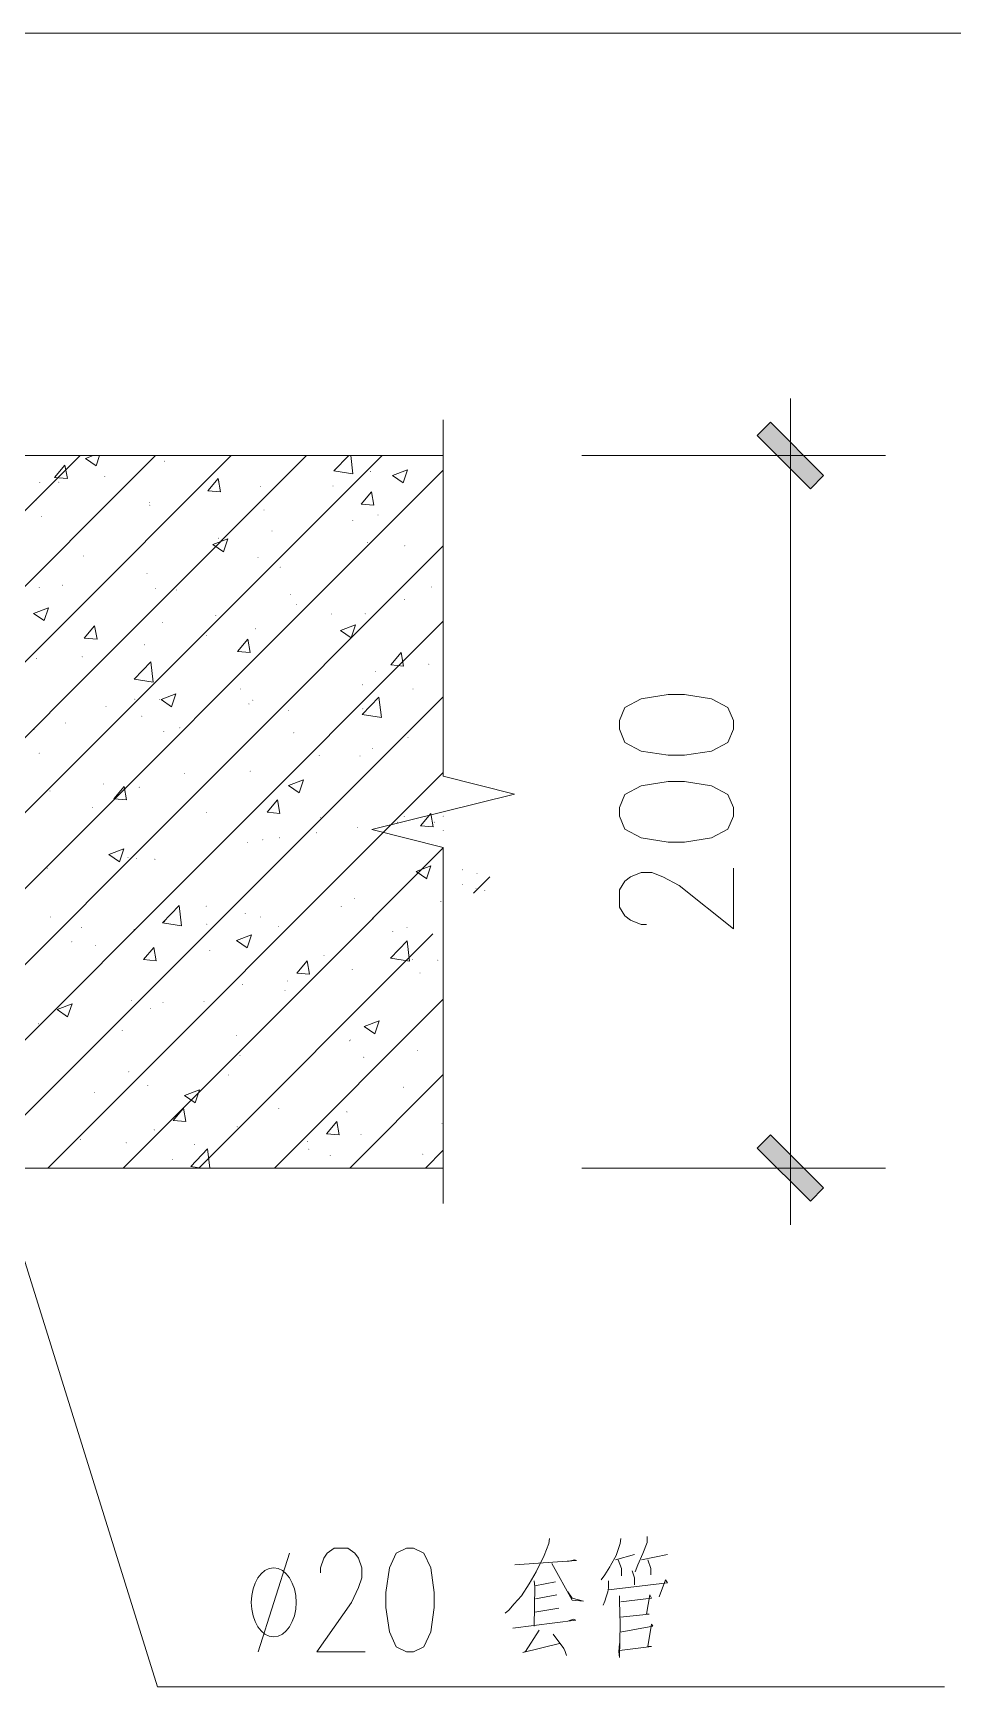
# Model space of a CAD drawing. Header units: millimetres. Extents: x -30643 to 86172, y -19411 to 63186.
# Drawn here: x 47259 to 52063, y -5324 to 3237 of the extents above; entities that cross this region are included whole.
import ezdxf

# ---------------------------------------------------------------- set-up
doc = ezdxf.new("R2010")
doc.units = ezdxf.units.MM

msp = doc.modelspace()

# ---------------------------------------------------------------- hatches: boundary and pattern name
h = msp.add_hatch(color=0)
h.dxf.hatch_style = 2
h.paths.add_polyline_path([(51352.2, 946.8), (51283.3, 877.1), (51007.4, 1152.9), (51077.1, 1221.9)])
h = msp.add_hatch(color=0)
h.dxf.hatch_style = 2
h.paths.add_polyline_path([(47460.9, 1046.9), (47458.3, 1049.5), (47460.9, 1052.1), (47463.5, 1049.5)])
h = msp.add_hatch(color=0)
h.dxf.hatch_style = 2
h.paths.add_polyline_path([(47460.9, 1046.9), (47458.3, 1049.5), (47460.9, 1052.1), (47463.5, 1049.5)])
h = msp.add_hatch(color=0)
h.dxf.hatch_style = 2
h.paths.add_polyline_path([(47460.9, 1046.9), (47458.3, 1049.5), (47460.9, 1052.1), (47463.5, 1049.5)])
h = msp.add_hatch(color=0)
h.dxf.hatch_style = 2
h.paths.add_polyline_path([(47713.5, 1046.9), (47710.9, 1049.5), (47713.5, 1052.1), (47716.1, 1049.5)])
h = msp.add_hatch(color=0)
h.dxf.hatch_style = 2
h.paths.add_polyline_path([(47713.5, 1046.9), (47710.9, 1049.5), (47713.5, 1052.1), (47716.1, 1049.5)])
h = msp.add_hatch(color=0)
h.dxf.hatch_style = 2
h.paths.add_polyline_path([(47907.7, 1046.9), (47905.1, 1049.5), (47907.7, 1052.1), (47910.3, 1049.5)])
h = msp.add_hatch(color=0)
h.dxf.hatch_style = 2
h.paths.add_polyline_path([(47907.7, 1046.9), (47905.1, 1049.5), (47907.7, 1052.1), (47910.3, 1049.5)])
h = msp.add_hatch(color=0)
h.dxf.hatch_style = 2
h.paths.add_polyline_path([(48012.6, 1046.9), (48009.9, 1049.5), (48012.6, 1052.1), (48015.2, 1049.5)])
h = msp.add_hatch(color=0)
h.dxf.hatch_style = 2
h.paths.add_polyline_path([(48012.6, 1046.9), (48009.9, 1049.5), (48012.6, 1052.1), (48015.2, 1049.5)])
h = msp.add_hatch(color=0)
h.dxf.hatch_style = 2
h.paths.add_polyline_path([(48012.6, 1046.9), (48009.9, 1049.5), (48012.6, 1052.1), (48015.2, 1049.5)])
h = msp.add_hatch(color=0)
h.dxf.hatch_style = 2
h.paths.add_polyline_path([(48180, 1046.9), (48177.4, 1049.5), (48180, 1052.1), (48182.6, 1049.5)])
h = msp.add_hatch(color=0)
h.dxf.hatch_style = 2
h.paths.add_polyline_path([(48442.5, 1046.9), (48439.9, 1049.5), (48442.5, 1052.1), (48445.1, 1049.5)])
h = msp.add_hatch(color=0)
h.dxf.hatch_style = 2
h.paths.add_polyline_path([(48563.5, 1046.9), (48560.9, 1049.5), (48563.5, 1052.1), (48566.1, 1049.5)])
h = msp.add_hatch(color=0)
h.dxf.hatch_style = 2
h.paths.add_polyline_path([(48563.5, 1046.9), (48560.9, 1049.5), (48563.5, 1052.1), (48566.1, 1049.5)])
h = msp.add_hatch(color=0)
h.dxf.hatch_style = 2
h.paths.add_polyline_path([(48563.5, 1046.9), (48560.9, 1049.5), (48563.5, 1052.1), (48566.1, 1049.5)])
h = msp.add_hatch(color=0)
h.dxf.hatch_style = 2
h.paths.add_polyline_path([(48673.3, 1046.9), (48670.7, 1049.5), (48673.3, 1052.1), (48675.9, 1049.5)])
h = msp.add_hatch(color=0)
h.dxf.hatch_style = 2
h.paths.add_polyline_path([(48673.3, 1046.9), (48670.7, 1049.5), (48673.3, 1052.1), (48675.9, 1049.5)])
h = msp.add_hatch(color=0)
h.dxf.hatch_style = 2
h.paths.add_polyline_path([(48673.3, 1046.9), (48670.7, 1049.5), (48673.3, 1052.1), (48675.9, 1049.5)])
h = msp.add_hatch(color=0)
h.dxf.hatch_style = 2
h.paths.add_polyline_path([(49113.1, 1046.9), (49110.5, 1049.5), (49113.1, 1052.1), (49115.7, 1049.5)])
h = msp.add_hatch(color=0)
h.dxf.hatch_style = 2
h.paths.add_polyline_path([(49113.1, 1046.9), (49110.5, 1049.5), (49113.1, 1052.1), (49115.7, 1049.5)])
h = msp.add_hatch(color=0)
h.dxf.hatch_style = 2
h.paths.add_polyline_path([(49115.2, 1046.9), (49112.6, 1049.5), (49115.2, 1052.1), (49117.8, 1049.5)])
h = msp.add_hatch(color=0)
h.dxf.hatch_style = 2
h.paths.add_polyline_path([(49115.2, 1046.9), (49112.6, 1049.5), (49115.2, 1052.1), (49117.8, 1049.5)])
h = msp.add_hatch(color=0)
h.dxf.hatch_style = 2
h.paths.add_polyline_path([(49115.2, 1046.9), (49112.6, 1049.5), (49115.2, 1052.1), (49117.8, 1049.5)])
h = msp.add_hatch(color=0)
h.dxf.hatch_style = 2
h.paths.add_polyline_path([(47630.5, 939.2), (47627.8, 941.8), (47630.5, 944.4), (47633.1, 941.8)])
h = msp.add_hatch(color=0)
h.dxf.hatch_style = 2
h.paths.add_polyline_path([(47811.3, 963.9), (47808.7, 966.5), (47811.3, 969.1), (47813.9, 966.5)])
h = msp.add_hatch(color=0)
h.dxf.hatch_style = 2
h.paths.add_polyline_path([(47939.4, 1018), (47936.8, 1020.7), (47939.4, 1023.3), (47942, 1020.7)])
h = msp.add_hatch(color=0)
h.dxf.hatch_style = 2
h.paths.add_polyline_path([(49005.4, 964.6), (49002.8, 967.2), (49005.4, 969.8), (49008, 967.2)])
h = msp.add_hatch(color=0)
h.dxf.hatch_style = 2
h.paths.add_polyline_path([(47294.1, 907.6), (47291.5, 910.2), (47294.1, 912.8), (47296.7, 910.2)])
h = msp.add_hatch(color=0)
h.dxf.hatch_style = 2
h.paths.add_polyline_path([(47392.6, 909), (47390, 911.6), (47392.6, 914.2), (47395.2, 911.6)])
h = msp.add_hatch(color=0)
h.dxf.hatch_style = 2
h.paths.add_polyline_path([(48221.5, 913.9), (48218.9, 916.5), (48221.5, 919.1), (48224.1, 916.5)])
h = msp.add_hatch(color=0)
h.dxf.hatch_style = 2
h.paths.add_polyline_path([(48437.6, 886.5), (48435, 889.1), (48437.6, 891.7), (48440.2, 889.1)])
h = msp.add_hatch(color=0)
h.dxf.hatch_style = 2
h.paths.add_polyline_path([(48811.9, 889.3), (48809.3, 891.9), (48811.9, 894.5), (48814.5, 891.9)])
h = msp.add_hatch(color=0)
h.dxf.hatch_style = 2
h.paths.add_polyline_path([(49382.6, 896.3), (49380, 898.9), (49382.6, 901.5), (49385.2, 898.9)])
h = msp.add_hatch(color=0)
h.dxf.hatch_style = 2
h.paths.add_polyline_path([(49382.6, 896.3), (49380, 898.9), (49382.6, 901.5), (49385.2, 898.9)])
h = msp.add_hatch(color=0)
h.dxf.hatch_style = 2
h.paths.add_polyline_path([(47273.7, 815.4), (47271.1, 818), (47273.7, 820.6), (47276.3, 818)])
h = msp.add_hatch(color=0)
h.dxf.hatch_style = 2
h.paths.add_polyline_path([(47862.7, 803.4), (47860.1, 806), (47862.7, 808.6), (47865.3, 806)])
h = msp.add_hatch(color=0)
h.dxf.hatch_style = 2
h.paths.add_polyline_path([(47864.1, 790.1), (47861.5, 792.7), (47864.1, 795.3), (47866.7, 792.7)])
h = msp.add_hatch(color=0)
h.dxf.hatch_style = 2
h.paths.add_polyline_path([(48454.5, 765.4), (48451.9, 768), (48454.5, 770.6), (48457.1, 768)])
h = msp.add_hatch(color=0)
h.dxf.hatch_style = 2
h.paths.add_polyline_path([(49382.6, 773.2), (49380, 775.8), (49382.6, 778.4), (49385.2, 775.8)])
h = msp.add_hatch(color=0)
h.dxf.hatch_style = 2
h.paths.add_polyline_path([(47303.9, 733.1), (47301.3, 735.7), (47303.9, 738.3), (47306.5, 735.7)])
h = msp.add_hatch(color=0)
h.dxf.hatch_style = 2
h.paths.add_polyline_path([(48914.7, 711.2), (48912.1, 713.8), (48914.7, 716.5), (48917.3, 713.8)])
h = msp.add_hatch(color=0)
h.dxf.hatch_style = 2
h.paths.add_polyline_path([(49044.8, 740.1), (49042.2, 742.7), (49044.8, 745.3), (49047.5, 742.7)])
h = msp.add_hatch(color=0)
h.dxf.hatch_style = 2
h.paths.add_polyline_path([(48219.4, 619.8), (48216.8, 622.4), (48219.4, 625), (48222, 622.4)])
h = msp.add_hatch(color=0)
h.dxf.hatch_style = 2
h.paths.add_polyline_path([(48496, 656.4), (48493.4, 659), (48496, 661.6), (48498.6, 659)])
h = msp.add_hatch(color=0)
h.dxf.hatch_style = 2
h.paths.add_polyline_path([(48992.1, 596.5), (48989.5, 599.1), (48992.1, 601.8), (48994.7, 599.1)])
h = msp.add_hatch(color=0)
h.dxf.hatch_style = 2
h.paths.add_polyline_path([(47520.7, 527.6), (47518.1, 530.2), (47520.7, 532.8), (47523.3, 530.2)])
h = msp.add_hatch(color=0)
h.dxf.hatch_style = 2
h.paths.add_polyline_path([(48423.5, 518.4), (48420.9, 521), (48423.5, 523.6), (48426.1, 521)])
h = msp.add_hatch(color=0)
h.dxf.hatch_style = 2
h.paths.add_polyline_path([(49183.5, 579.7), (49180.9, 582.3), (49183.5, 584.9), (49186.1, 582.3)])
h = msp.add_hatch(color=0)
h.dxf.hatch_style = 2
h.paths.add_polyline_path([(49382.6, 538.1), (49380, 540.7), (49382.6, 543.3), (49385.2, 540.7)])
h = msp.add_hatch(color=0)
h.dxf.hatch_style = 2
h.paths.add_polyline_path([(49382.6, 538.1), (49380, 540.7), (49382.6, 543.3), (49385.2, 540.7)])
h = msp.add_hatch(color=0)
h.dxf.hatch_style = 2
h.paths.add_polyline_path([(49382.6, 525.5), (49380, 528.1), (49382.6, 530.7), (49385.2, 528.1)])
h = msp.add_hatch(color=0)
h.dxf.hatch_style = 2
h.paths.add_polyline_path([(47849.3, 435.4), (47846.7, 438), (47849.3, 440.6), (47851.9, 438)])
h = msp.add_hatch(color=0)
h.dxf.hatch_style = 2
h.paths.add_polyline_path([(48538.2, 469.2), (48535.6, 471.8), (48538.2, 474.4), (48540.8, 471.8)])
h = msp.add_hatch(color=0)
h.dxf.hatch_style = 2
h.paths.add_polyline_path([(47290.6, 364.3), (47288, 366.9), (47290.6, 369.5), (47293.2, 366.9)])
h = msp.add_hatch(color=0)
h.dxf.hatch_style = 2
h.paths.add_polyline_path([(47410.9, 376.3), (47408.3, 378.9), (47410.9, 381.5), (47413.5, 378.9)])
h = msp.add_hatch(color=0)
h.dxf.hatch_style = 2
h.paths.add_polyline_path([(47893.6, 358), (47891, 360.6), (47893.6, 363.2), (47896.2, 360.6)])
h = msp.add_hatch(color=0)
h.dxf.hatch_style = 2
h.paths.add_polyline_path([(48001.3, 351.7), (47998.7, 354.3), (48001.3, 356.9), (48003.9, 354.3)])
h = msp.add_hatch(color=0)
h.dxf.hatch_style = 2
h.paths.add_polyline_path([(49322.8, 367.1), (49320.2, 369.7), (49322.8, 372.4), (49325.4, 369.7)])
h = msp.add_hatch(color=0)
h.dxf.hatch_style = 2
h.paths.add_polyline_path([(49382.6, 397.4), (49380, 400), (49382.6, 402.6), (49385.2, 400)])
h = msp.add_hatch(color=0)
h.dxf.hatch_style = 2
h.paths.add_polyline_path([(49382.6, 397.4), (49380, 400), (49382.6, 402.6), (49385.2, 400)])
h = msp.add_hatch(color=0)
h.dxf.hatch_style = 2
h.paths.add_polyline_path([(48591.7, 327), (48589.1, 329.6), (48591.7, 332.2), (48594.3, 329.6)])
h = msp.add_hatch(color=0)
h.dxf.hatch_style = 2
h.paths.add_polyline_path([(48624, 275), (48621.4, 277.6), (48624, 280.2), (48626.7, 277.6)])
h = msp.add_hatch(color=0)
h.dxf.hatch_style = 2
h.paths.add_polyline_path([(49182.1, 301.7), (49179.5, 304.3), (49182.1, 306.9), (49184.7, 304.3)])
h = msp.add_hatch(color=0)
h.dxf.hatch_style = 2
h.paths.add_polyline_path([(47928.1, 183.5), (47925.5, 186.1), (47928.1, 188.7), (47930.7, 186.1)])
h = msp.add_hatch(color=0)
h.dxf.hatch_style = 2
h.paths.add_polyline_path([(48205.4, 220.1), (48202.8, 222.7), (48205.4, 225.3), (48208, 222.7)])
h = msp.add_hatch(color=0)
h.dxf.hatch_style = 2
h.paths.add_polyline_path([(48803.5, 226.4), (48800.9, 229), (48803.5, 231.6), (48806.1, 229)])
h = msp.add_hatch(color=0)
h.dxf.hatch_style = 2
h.paths.add_polyline_path([(48978, 227.8), (48975.4, 230.4), (48978, 233), (48980.6, 230.4)])
h = msp.add_hatch(color=0)
h.dxf.hatch_style = 2
h.paths.add_polyline_path([(49382.6, 180.7), (49380, 183.3), (49382.6, 185.9), (49385.2, 183.3)])
h = msp.add_hatch(color=0)
h.dxf.hatch_style = 2
h.paths.add_polyline_path([(49382.6, 180.7), (49380, 183.3), (49382.6, 185.9), (49385.2, 183.3)])
h = msp.add_hatch(color=0)
h.dxf.hatch_style = 2
h.paths.add_polyline_path([(48158.2, 115.2), (48155.6, 117.8), (48158.2, 120.4), (48160.8, 117.8)])
h = msp.add_hatch(color=0)
h.dxf.hatch_style = 2
h.paths.add_polyline_path([(48410.1, 150.4), (48407.5, 153), (48410.1, 155.6), (48412.7, 153)])
h = msp.add_hatch(color=0)
h.dxf.hatch_style = 2
h.paths.add_polyline_path([(47277.2, -3.7), (47274.6, -1.1), (47277.2, 1.5), (47279.8, -1.1)])
h = msp.add_hatch(color=0)
h.dxf.hatch_style = 2
h.paths.add_polyline_path([(47513.6, 4.8), (47511, 7.4), (47513.6, 10), (47516.2, 7.4)])
h = msp.add_hatch(color=0)
h.dxf.hatch_style = 2
h.paths.add_polyline_path([(47835.9, 67.4), (47833.3, 70), (47835.9, 72.6), (47838.5, 70)])
h = msp.add_hatch(color=0)
h.dxf.hatch_style = 2
h.paths.add_polyline_path([(49031.5, -69.1), (49028.9, -66.5), (49031.5, -63.9), (49034.1, -66.5)])
h = msp.add_hatch(color=0)
h.dxf.hatch_style = 2
h.paths.add_polyline_path([(49308.7, -32.5), (49306.1, -29.9), (49308.7, -27.3), (49311.3, -29.9)])
h = msp.add_hatch(color=0)
h.dxf.hatch_style = 2
h.paths.add_polyline_path([(49382.6, -22.7), (49380, -20.1), (49382.6, -17.5), (49385.2, -20.1)])
h = msp.add_hatch(color=0)
h.dxf.hatch_style = 2
h.paths.add_polyline_path([(49382.6, -22.7), (49380, -20.1), (49382.6, -17.5), (49385.2, -20.1)])
h = msp.add_hatch(color=0)
h.dxf.hatch_style = 2
h.paths.add_polyline_path([(48332.7, -161.3), (48330.1, -158.7), (48332.7, -156.1), (48335.3, -158.7)])
h = msp.add_hatch(color=0)
h.dxf.hatch_style = 2
h.paths.add_polyline_path([(48964.6, -140.2), (48962, -137.6), (48964.6, -135), (48967.2, -137.6)])
h = msp.add_hatch(color=0)
h.dxf.hatch_style = 2
h.paths.add_polyline_path([(49226.4, -161.3), (49223.8, -158.7), (49226.4, -156.1), (49229, -158.7)])
h = msp.add_hatch(color=0)
h.dxf.hatch_style = 2
h.paths.add_polyline_path([(47636.8, -252.8), (47634.2, -250.2), (47636.8, -247.6), (47639.4, -250.2)])
h = msp.add_hatch(color=0)
h.dxf.hatch_style = 2
h.paths.add_polyline_path([(47786, -213.4), (47783.4, -210.8), (47786, -208.2), (47788.6, -210.8)])
h = msp.add_hatch(color=0)
h.dxf.hatch_style = 2
h.paths.add_polyline_path([(47914, -216.2), (47911.4, -213.6), (47914, -211), (47916.6, -213.6)])
h = msp.add_hatch(color=0)
h.dxf.hatch_style = 2
h.paths.add_polyline_path([(48376.4, -238.7), (48373.7, -236.1), (48376.4, -233.5), (48379, -236.1)])
h = msp.add_hatch(color=0)
h.dxf.hatch_style = 2
h.paths.add_polyline_path([(48396.8, -218.3), (48394.2, -215.7), (48396.8, -213.1), (48399.4, -215.7)])
h = msp.add_hatch(color=0)
h.dxf.hatch_style = 2
h.paths.add_polyline_path([(49382.6, -177.5), (49380, -174.9), (49382.6, -172.3), (49385.2, -174.9)])
h = msp.add_hatch(color=0)
h.dxf.hatch_style = 2
h.paths.add_polyline_path([(49382.6, -177.5), (49380, -174.9), (49382.6, -172.3), (49385.2, -174.9)])
h = msp.add_hatch(color=0)
h.dxf.hatch_style = 2
h.paths.add_polyline_path([(47428.5, -337.2), (47425.9, -334.6), (47428.5, -332), (47431.1, -334.6)])
h = msp.add_hatch(color=0)
h.dxf.hatch_style = 2
h.paths.add_polyline_path([(47822.6, -301.3), (47820, -298.7), (47822.6, -296.1), (47825.2, -298.7)])
h = msp.add_hatch(color=0)
h.dxf.hatch_style = 2
h.paths.add_polyline_path([(48581.1, -271.8), (48578.5, -269.2), (48581.1, -266.6), (48583.7, -269.2)])
h = msp.add_hatch(color=0)
h.dxf.hatch_style = 2
h.paths.add_polyline_path([(48966.7, -263.4), (48964.1, -260.7), (48966.7, -258.1), (48969.3, -260.7)])
h = msp.add_hatch(color=0)
h.dxf.hatch_style = 2
h.paths.add_polyline_path([(47263.8, -371.7), (47261.2, -369.1), (47263.8, -366.5), (47266.4, -369.1)])
h = msp.add_hatch(color=0)
h.dxf.hatch_style = 2
h.paths.add_polyline_path([(47935.8, -382.3), (47933.2, -379.7), (47935.8, -377.1), (47938.5, -379.7)])
h = msp.add_hatch(color=0)
h.dxf.hatch_style = 2
h.paths.add_polyline_path([(48018.9, -361.9), (48016.3, -359.3), (48018.9, -356.7), (48021.5, -359.3)])
h = msp.add_hatch(color=0)
h.dxf.hatch_style = 2
h.paths.add_polyline_path([(48609.3, -387.2), (48606.7, -384.6), (48609.3, -382), (48611.9, -384.6)])
h = msp.add_hatch(color=0)
h.dxf.hatch_style = 2
h.paths.add_polyline_path([(49200.4, -411.8), (49197.8, -409.2), (49200.4, -406.6), (49203, -409.2)])
h = msp.add_hatch(color=0)
h.dxf.hatch_style = 2
h.paths.add_polyline_path([(49382.6, -421), (49380, -418.4), (49382.6, -415.8), (49385.2, -418.4)])
h = msp.add_hatch(color=0)
h.dxf.hatch_style = 2
h.paths.add_polyline_path([(49382.6, -421), (49380, -418.4), (49382.6, -415.8), (49385.2, -418.4)])
h = msp.add_hatch(color=0)
h.dxf.hatch_style = 2
h.paths.add_polyline_path([(47290.6, -493.5), (47288, -490.8), (47290.6, -488.2), (47293.2, -490.8)])
h = msp.add_hatch(color=0)
h.dxf.hatch_style = 2
h.paths.add_polyline_path([(48740.9, -505.4), (48738.3, -502.8), (48740.9, -500.2), (48743.5, -502.8)])
h = msp.add_hatch(color=0)
h.dxf.hatch_style = 2
h.paths.add_polyline_path([(48951.3, -508.2), (48948.7, -505.6), (48951.3, -503), (48953.9, -505.6)])
h = msp.add_hatch(color=0)
h.dxf.hatch_style = 2
h.paths.add_polyline_path([(49017.4, -468.8), (49014.8, -466.2), (49017.4, -463.6), (49020, -466.2)])
h = msp.add_hatch(color=0)
h.dxf.hatch_style = 2
h.paths.add_polyline_path([(48042.1, -597.6), (48039.5, -595), (48042.1, -592.4), (48044.7, -595)])
h = msp.add_hatch(color=0)
h.dxf.hatch_style = 2
h.paths.add_polyline_path([(48383.4, -586.3), (48380.8, -583.7), (48383.4, -581.1), (48386, -583.7)])
h = msp.add_hatch(color=0)
h.dxf.hatch_style = 2
h.paths.add_polyline_path([(49382.6, -528.6), (49380, -526), (49382.6, -523.4), (49385.2, -526)])
h = msp.add_hatch(color=0)
h.dxf.hatch_style = 2
h.paths.add_polyline_path([(49382.6, -535.7), (49380, -533.1), (49382.6, -530.5), (49385.2, -533.1)])
h = msp.add_hatch(color=0)
h.dxf.hatch_style = 2
h.paths.add_polyline_path([(49382.6, -535.7), (49380, -533.1), (49382.6, -530.5), (49385.2, -533.1)])
h = msp.add_hatch(color=0)
h.dxf.hatch_style = 2
h.paths.add_polyline_path([(47346.2, -689.1), (47343.6, -686.5), (47346.2, -683.9), (47348.8, -686.5)])
h = msp.add_hatch(color=0)
h.dxf.hatch_style = 2
h.paths.add_polyline_path([(47622.7, -652.5), (47620.1, -649.9), (47622.7, -647.3), (47625.3, -649.9)])
h = msp.add_hatch(color=0)
h.dxf.hatch_style = 2
h.paths.add_polyline_path([(47809.2, -669.4), (47806.6, -666.8), (47809.2, -664.2), (47811.8, -666.8)])
h = msp.add_hatch(color=0)
h.dxf.hatch_style = 2
h.paths.add_polyline_path([(47565.7, -775.6), (47563.1, -773), (47565.7, -770.4), (47568.3, -773)])
h = msp.add_hatch(color=0)
h.dxf.hatch_style = 2
h.paths.add_polyline_path([(48156.1, -801), (48153.5, -798.4), (48156.1, -795.8), (48158.7, -798.4)])
h = msp.add_hatch(color=0)
h.dxf.hatch_style = 2
h.paths.add_polyline_path([(48746.5, -825.6), (48743.9, -823), (48746.5, -820.4), (48749.1, -823)])
h = msp.add_hatch(color=0)
h.dxf.hatch_style = 2
h.paths.add_polyline_path([(49145.5, -850.2), (49142.9, -847.6), (49145.5, -845), (49148.1, -847.6)])
h = msp.add_hatch(color=0)
h.dxf.hatch_style = 2
h.paths.add_polyline_path([(49180.7, -821.4), (49178.1, -818.8), (49180.7, -816.2), (49183.3, -818.8)])
h = msp.add_hatch(color=0)
h.dxf.hatch_style = 2
h.paths.add_polyline_path([(49337.6, -850.9), (49335, -848.3), (49337.6, -845.7), (49340.2, -848.3)])
h = msp.add_hatch(color=0)
h.dxf.hatch_style = 2
h.paths.add_polyline_path([(49382.6, -819.3), (49380, -816.7), (49382.6, -814), (49385.2, -816.7)])
h = msp.add_hatch(color=0)
h.dxf.hatch_style = 2
h.paths.add_polyline_path([(48449.5, -941.7), (48446.9, -939.1), (48449.5, -936.5), (48452.1, -939.1)])
h = msp.add_hatch(color=0)
h.dxf.hatch_style = 2
h.paths.add_polyline_path([(48535.4, -931.8), (48532.8, -929.2), (48535.4, -926.6), (48538, -929.2)])
h = msp.add_hatch(color=0)
h.dxf.hatch_style = 2
h.paths.add_polyline_path([(48726.8, -905.1), (48724.2, -902.5), (48726.8, -899.9), (48729.4, -902.5)])
h = msp.add_hatch(color=0)
h.dxf.hatch_style = 2
h.paths.add_polyline_path([(48937.9, -877), (48935.3, -874.4), (48937.9, -871.8), (48940.5, -874.4)])
h = msp.add_hatch(color=0)
h.dxf.hatch_style = 2
h.paths.add_polyline_path([(49382.6, -893.1), (49380, -890.5), (49382.6, -887.9), (49385.2, -890.5)])
h = msp.add_hatch(color=0)
h.dxf.hatch_style = 2
h.paths.add_polyline_path([(49382.6, -893.1), (49380, -890.5), (49382.6, -887.9), (49385.2, -890.5)])
h = msp.add_hatch(color=0)
h.dxf.hatch_style = 2
h.paths.add_polyline_path([(48370, -954.4), (48367.4, -951.8), (48370, -949.2), (48372.6, -951.8)])
h = msp.add_hatch(color=0)
h.dxf.hatch_style = 2
h.paths.add_polyline_path([(49382.6, -1006.4), (49380, -1003.8), (49382.6, -1001.2), (49385.2, -1003.8)])
h = msp.add_hatch(color=0)
h.dxf.hatch_style = 2
h.paths.add_polyline_path([(49382.6, -1006.4), (49380, -1003.8), (49382.6, -1001.2), (49385.2, -1003.8)])
h = msp.add_hatch(color=0)
h.dxf.hatch_style = 2
h.paths.add_polyline_path([(47332.1, -1088.8), (47329.5, -1086.2), (47332.1, -1083.6), (47334.7, -1086.2)])
h = msp.add_hatch(color=0)
h.dxf.hatch_style = 2
h.paths.add_polyline_path([(47750.8, -1033.9), (47748.2, -1031.3), (47750.8, -1028.7), (47753.4, -1031.3)])
h = msp.add_hatch(color=0)
h.dxf.hatch_style = 2
h.paths.add_polyline_path([(47795.1, -1037.4), (47792.5, -1034.8), (47795.1, -1032.2), (47797.7, -1034.8)])
h = msp.add_hatch(color=0)
h.dxf.hatch_style = 2
h.paths.add_polyline_path([(47890.1, -1042.3), (47887.5, -1039.7), (47890.1, -1037.1), (47892.7, -1039.7)])
h = msp.add_hatch(color=0)
h.dxf.hatch_style = 2
h.paths.add_polyline_path([(49482.5, -1097.9), (49479.9, -1095.3), (49482.5, -1092.7), (49485.1, -1095.3)])
h = msp.add_hatch(color=0)
h.dxf.hatch_style = 2
h.paths.add_polyline_path([(49482.5, -1097.9), (49479.9, -1095.3), (49482.5, -1092.7), (49485.1, -1095.3)])
h = msp.add_hatch(color=0)
h.dxf.hatch_style = 2
h.paths.add_polyline_path([(49557.8, -1116.9), (49555.2, -1114.3), (49557.8, -1111.7), (49560.4, -1114.3)])
h = msp.add_hatch(color=0)
h.dxf.hatch_style = 2
h.paths.add_polyline_path([(48800.7, -1174.6), (48798.1, -1172), (48800.7, -1169.4), (48803.3, -1172)])
h = msp.add_hatch(color=0)
h.dxf.hatch_style = 2
h.paths.add_polyline_path([(49483.2, -1173.9), (49480.6, -1171.3), (49483.2, -1168.7), (49485.8, -1171.3)])
h = msp.add_hatch(color=0)
h.dxf.hatch_style = 2
h.paths.add_polyline_path([(49552.9, -1194.3), (49550.3, -1191.7), (49552.9, -1189.1), (49555.5, -1191.7)])
h = msp.add_hatch(color=0)
h.dxf.hatch_style = 2
h.paths.add_polyline_path([(49597.9, -1203.5), (49595.3, -1200.9), (49597.9, -1198.3), (49600.5, -1200.9)])
h = msp.add_hatch(color=0)
h.dxf.hatch_style = 2
h.paths.add_polyline_path([(48155.4, -1285.1), (48152.8, -1282.5), (48155.4, -1279.9), (48158, -1282.5)])
h = msp.add_hatch(color=0)
h.dxf.hatch_style = 2
h.paths.add_polyline_path([(48854.2, -1286.5), (48851.5, -1283.9), (48854.2, -1281.3), (48856.8, -1283.9)])
h = msp.add_hatch(color=0)
h.dxf.hatch_style = 2
h.paths.add_polyline_path([(48924.5, -1245), (48921.9, -1242.4), (48924.5, -1239.8), (48927.1, -1242.4)])
h = msp.add_hatch(color=0)
h.dxf.hatch_style = 2
h.paths.add_polyline_path([(49370.7, -1260.5), (49368, -1257.9), (49370.7, -1255.3), (49373.3, -1257.9)])
h = msp.add_hatch(color=0)
h.dxf.hatch_style = 2
h.paths.add_polyline_path([(47350.4, -1341.4), (47347.8, -1338.8), (47350.4, -1336.2), (47353, -1338.8)])
h = msp.add_hatch(color=0)
h.dxf.hatch_style = 2
h.paths.add_polyline_path([(47940.8, -1366), (47938.2, -1363.4), (47940.8, -1360.8), (47943.4, -1363.4)])
h = msp.add_hatch(color=0)
h.dxf.hatch_style = 2
h.paths.add_polyline_path([(48356.6, -1323.1), (48354, -1320.5), (48356.6, -1317.9), (48359.3, -1320.5)])
h = msp.add_hatch(color=0)
h.dxf.hatch_style = 2
h.paths.add_polyline_path([(48435.5, -1341.4), (48432.9, -1338.8), (48435.5, -1336.2), (48438.1, -1338.8)])
h = msp.add_hatch(color=0)
h.dxf.hatch_style = 2
h.paths.add_polyline_path([(49020.2, -1351.2), (49017.6, -1348.6), (49020.2, -1346), (49022.8, -1348.6)])
h = msp.add_hatch(color=0)
h.dxf.hatch_style = 2
h.paths.add_polyline_path([(49020.2, -1351.2), (49017.6, -1348.6), (49020.2, -1346), (49022.8, -1348.6)])
h = msp.add_hatch(color=0)
h.dxf.hatch_style = 2
h.paths.add_polyline_path([(49020.2, -1351.2), (49017.6, -1348.6), (49020.2, -1346), (49022.8, -1348.6)])
h = msp.add_hatch(color=0)
h.dxf.hatch_style = 2
h.paths.add_polyline_path([(47510.1, -1396.3), (47507.5, -1393.7), (47510.1, -1391.1), (47512.7, -1393.7)])
h = msp.add_hatch(color=0)
h.dxf.hatch_style = 2
h.paths.add_polyline_path([(47781.7, -1405.4), (47779.1, -1402.8), (47781.7, -1400.2), (47784.3, -1402.8)])
h = msp.add_hatch(color=0)
h.dxf.hatch_style = 2
h.paths.add_polyline_path([(48158.9, -1378), (48156.3, -1375.4), (48158.9, -1372.8), (48161.5, -1375.4)])
h = msp.add_hatch(color=0)
h.dxf.hatch_style = 2
h.paths.add_polyline_path([(48531.2, -1391.3), (48528.6, -1388.7), (48531.2, -1386.1), (48533.8, -1388.7)])
h = msp.add_hatch(color=0)
h.dxf.hatch_style = 2
h.paths.add_polyline_path([(49121.5, -1416), (49118.9, -1413.4), (49121.5, -1410.8), (49124.2, -1413.4)])
h = msp.add_hatch(color=0)
h.dxf.hatch_style = 2
h.paths.add_polyline_path([(49195.4, -1394.9), (49192.8, -1392.3), (49195.4, -1389.7), (49198, -1392.3)])
h = msp.add_hatch(color=0)
h.dxf.hatch_style = 2
h.paths.add_polyline_path([(49195.4, -1394.9), (49192.8, -1392.3), (49195.4, -1389.7), (49198, -1392.3)])
h = msp.add_hatch(color=0)
h.dxf.hatch_style = 2
h.paths.add_polyline_path([(47460.2, -1470.2), (47457.6, -1467.6), (47460.2, -1465), (47462.8, -1467.6)])
h = msp.add_hatch(color=0)
h.dxf.hatch_style = 2
h.paths.add_polyline_path([(47583.3, -1489.9), (47580.7, -1487.3), (47583.3, -1484.7), (47585.9, -1487.3)])
h = msp.add_hatch(color=0)
h.dxf.hatch_style = 2
h.paths.add_polyline_path([(48174.4, -1514.5), (48171.8, -1511.9), (48174.4, -1509.3), (48177, -1511.9)])
h = msp.add_hatch(color=0)
h.dxf.hatch_style = 2
h.paths.add_polyline_path([(48764.8, -1539.8), (48762.2, -1537.2), (48764.8, -1534.6), (48767.4, -1537.2)])
h = msp.add_hatch(color=0)
h.dxf.hatch_style = 2
h.paths.add_polyline_path([(48911.1, -1613), (48908.5, -1610.4), (48911.1, -1607.8), (48913.8, -1610.4)])
h = msp.add_hatch(color=0)
h.dxf.hatch_style = 2
h.paths.add_polyline_path([(49222.9, -1561.6), (49220.3, -1559), (49222.9, -1556.4), (49225.5, -1559)])
h = msp.add_hatch(color=0)
h.dxf.hatch_style = 2
h.paths.add_polyline_path([(49262.3, -1630.6), (49259.7, -1628), (49262.3, -1625.4), (49264.9, -1628)])
h = msp.add_hatch(color=0)
h.dxf.hatch_style = 2
h.paths.add_polyline_path([(49355.2, -1564.5), (49352.6, -1561.8), (49355.2, -1559.2), (49357.8, -1561.8)])
h = msp.add_hatch(color=0)
h.dxf.hatch_style = 2
h.paths.add_polyline_path([(49382.6, -1582), (49380, -1579.4), (49382.6, -1576.8), (49385.2, -1579.4)])
h = msp.add_hatch(color=0)
h.dxf.hatch_style = 2
h.paths.add_polyline_path([(49382.6, -1609.5), (49380, -1606.9), (49382.6, -1604.3), (49385.2, -1606.9)])
h = msp.add_hatch(color=0)
h.dxf.hatch_style = 2
h.paths.add_polyline_path([(49382.6, -1609.5), (49380, -1606.9), (49382.6, -1604.3), (49385.2, -1606.9)])
h = msp.add_hatch(color=0)
h.dxf.hatch_style = 2
h.paths.add_polyline_path([(48343.3, -1691.1), (48340.7, -1688.5), (48343.3, -1685.9), (48345.9, -1688.5)])
h = msp.add_hatch(color=0)
h.dxf.hatch_style = 2
h.paths.add_polyline_path([(48577.6, -1672.8), (48575, -1670.2), (48577.6, -1667.6), (48580.2, -1670.2)])
h = msp.add_hatch(color=0)
h.dxf.hatch_style = 2
h.paths.add_polyline_path([(47768.4, -1774.1), (47765.8, -1771.5), (47768.4, -1768.9), (47771, -1771.5)])
h = msp.add_hatch(color=0)
h.dxf.hatch_style = 2
h.paths.add_polyline_path([(47932.3, -1783.3), (47929.7, -1780.7), (47932.3, -1778.1), (47934.9, -1780.7)])
h = msp.add_hatch(color=0)
h.dxf.hatch_style = 2
h.paths.add_polyline_path([(48144.8, -1777.7), (48142.2, -1775.1), (48144.8, -1772.5), (48147.4, -1775.1)])
h = msp.add_hatch(color=0)
h.dxf.hatch_style = 2
h.paths.add_polyline_path([(48563.5, -1722.8), (48560.9, -1720.2), (48563.5, -1717.6), (48566.1, -1720.2)])
h = msp.add_hatch(color=0)
h.dxf.hatch_style = 2
h.paths.add_polyline_path([(47867.6, -1814.3), (47865, -1811.7), (47867.6, -1809.1), (47870.2, -1811.7)])
h = msp.add_hatch(color=0)
h.dxf.hatch_style = 2
h.paths.add_polyline_path([(47287.8, -1893.8), (47285.2, -1891.2), (47287.8, -1888.6), (47290.4, -1891.2)])
h = msp.add_hatch(color=0)
h.dxf.hatch_style = 2
h.paths.add_polyline_path([(47720.5, -1928.3), (47717.9, -1925.7), (47720.5, -1923), (47723.1, -1925.7)])
h = msp.add_hatch(color=0)
h.dxf.hatch_style = 2
h.paths.add_polyline_path([(48310.9, -1953.6), (48308.3, -1951), (48310.9, -1948.4), (48313.5, -1951)])
h = msp.add_hatch(color=0)
h.dxf.hatch_style = 2
h.paths.add_polyline_path([(49382.6, -1933.2), (49380, -1930.6), (49382.6, -1928), (49385.2, -1930.6)])
h = msp.add_hatch(color=0)
h.dxf.hatch_style = 2
h.paths.add_polyline_path([(49382.6, -1967), (49380, -1964.4), (49382.6, -1961.8), (49385.2, -1964.4)])
h = msp.add_hatch(color=0)
h.dxf.hatch_style = 2
h.paths.add_polyline_path([(49382.6, -1967), (49380, -1964.4), (49382.6, -1961.8), (49385.2, -1964.4)])
h = msp.add_hatch(color=0)
h.dxf.hatch_style = 2
h.paths.add_polyline_path([(48329.9, -2059.1), (48327.3, -2056.5), (48329.9, -2053.9), (48332.5, -2056.5)])
h = msp.add_hatch(color=0)
h.dxf.hatch_style = 2
h.paths.add_polyline_path([(48897.8, -1981.7), (48895.2, -1979.1), (48897.8, -1976.5), (48900.4, -1979.1)])
h = msp.add_hatch(color=0)
h.dxf.hatch_style = 2
h.paths.add_polyline_path([(48902, -1978.2), (48899.4, -1975.6), (48902, -1973), (48904.6, -1975.6)])
h = msp.add_hatch(color=0)
h.dxf.hatch_style = 2
h.paths.add_polyline_path([(49248.2, -2031), (49245.6, -2028.4), (49248.2, -2025.8), (49250.8, -2028.4)])
h = msp.add_hatch(color=0)
h.dxf.hatch_style = 2
h.paths.add_polyline_path([(49382.6, -2012.7), (49380, -2010.1), (49382.6, -2007.5), (49385.2, -2010.1)])
h = msp.add_hatch(color=0)
h.dxf.hatch_style = 2
h.paths.add_polyline_path([(49382.6, -2012.7), (49380, -2010.1), (49382.6, -2007.5), (49385.2, -2010.1)])
h = msp.add_hatch(color=0)
h.dxf.hatch_style = 2
h.paths.add_polyline_path([(47755, -2142.2), (47752.4, -2139.6), (47755, -2137), (47757.6, -2139.6)])
h = msp.add_hatch(color=0)
h.dxf.hatch_style = 2
h.paths.add_polyline_path([(48971, -2066.9), (48968.4, -2064.3), (48971, -2061.7), (48973.6, -2064.3)])
h = msp.add_hatch(color=0)
h.dxf.hatch_style = 2
h.paths.add_polyline_path([(47853.5, -2213.9), (47850.9, -2211.3), (47853.5, -2208.7), (47856.1, -2211.3)])
h = msp.add_hatch(color=0)
h.dxf.hatch_style = 2
h.paths.add_polyline_path([(48272.2, -2159.1), (48269.6, -2156.5), (48272.2, -2153.9), (48274.8, -2156.5)])
h = msp.add_hatch(color=0)
h.dxf.hatch_style = 2
h.paths.add_polyline_path([(49177.1, -2221.7), (49174.5, -2219.1), (49177.1, -2216.5), (49179.7, -2219.1)])
h = msp.add_hatch(color=0)
h.dxf.hatch_style = 2
h.paths.add_polyline_path([(47576.3, -2250.5), (47573.7, -2247.9), (47576.3, -2245.3), (47578.9, -2247.9)])
h = msp.add_hatch(color=0)
h.dxf.hatch_style = 2
h.paths.add_polyline_path([(48531.9, -2332.9), (48529.3, -2330.3), (48531.9, -2327.7), (48534.5, -2330.3)])
h = msp.add_hatch(color=0)
h.dxf.hatch_style = 2
h.paths.add_polyline_path([(48884.4, -2349.8), (48881.8, -2347.2), (48884.4, -2344.6), (48887, -2347.2)])
h = msp.add_hatch(color=0)
h.dxf.hatch_style = 2
h.paths.add_polyline_path([(49382.6, -2325.1), (49380, -2322.5), (49382.6, -2319.9), (49385.2, -2322.5)])
h = msp.add_hatch(color=0)
h.dxf.hatch_style = 2
h.paths.add_polyline_path([(49382.6, -2325.1), (49380, -2322.5), (49382.6, -2319.9), (49385.2, -2322.5)])
h = msp.add_hatch(color=0)
h.dxf.hatch_style = 2
h.paths.add_polyline_path([(47886.6, -2443.3), (47884, -2440.7), (47886.6, -2438.1), (47889.2, -2440.7)])
h = msp.add_hatch(color=0)
h.dxf.hatch_style = 2
h.paths.add_polyline_path([(48315.8, -2427.9), (48313.2, -2425.3), (48315.8, -2422.7), (48318.4, -2425.3)])
h = msp.add_hatch(color=0)
h.dxf.hatch_style = 2
h.paths.add_polyline_path([(48956.9, -2467.3), (48954.3, -2464.7), (48956.9, -2462.1), (48959.5, -2464.7)])
h = msp.add_hatch(color=0)
h.dxf.hatch_style = 2
h.paths.add_polyline_path([(49376.3, -2411.7), (49373.7, -2409.1), (49376.3, -2406.5), (49378.9, -2409.1)])
h = msp.add_hatch(color=0)
h.dxf.hatch_style = 2
h.paths.add_polyline_path([(49382.6, -2410.3), (49380, -2407.7), (49382.6, -2405.1), (49385.2, -2407.7)])
h = msp.add_hatch(color=0)
h.dxf.hatch_style = 2
h.paths.add_polyline_path([(49382.6, -2410.3), (49380, -2407.7), (49382.6, -2405.1), (49385.2, -2407.7)])
h = msp.add_hatch(color=0)
h.dxf.hatch_style = 2
h.paths.add_polyline_path([(49382.6, -2411), (49380, -2408.4), (49382.6, -2405.8), (49385.2, -2408.4)])
h = msp.add_hatch(color=0)
h.dxf.hatch_style = 2
h.paths.add_polyline_path([(51007.4, -2535), (51077.1, -2465.4), (51352.2, -2740.5), (51283.3, -2810.2)])
h = msp.add_hatch(color=0)
h.dxf.hatch_style = 2
h.paths.add_polyline_path([(47505.2, -2493.3), (47502.6, -2490.7), (47505.2, -2488.1), (47507.8, -2490.7)])
h = msp.add_hatch(color=0)
h.dxf.hatch_style = 2
h.paths.add_polyline_path([(47741.6, -2510.2), (47739, -2507.6), (47741.6, -2505), (47744.2, -2507.6)])
h = msp.add_hatch(color=0)
h.dxf.hatch_style = 2
h.paths.add_polyline_path([(48095.6, -2518.6), (48093, -2516), (48095.6, -2513.4), (48098.2, -2516)])
h = msp.add_hatch(color=0)
h.dxf.hatch_style = 2
h.paths.add_polyline_path([(48680.3, -2503.2), (48677.7, -2500.6), (48680.3, -2498), (48682.9, -2500.6)])
h = msp.add_hatch(color=0)
h.dxf.hatch_style = 2
h.paths.add_polyline_path([(48686.7, -2543.3), (48684.1, -2540.7), (48686.7, -2538.1), (48689.3, -2540.7)])
h = msp.add_hatch(color=0)
h.dxf.hatch_style = 2
h.paths.add_polyline_path([(49277.1, -2568.6), (49274.5, -2566), (49277.1, -2563.4), (49279.7, -2566)])
h = msp.add_hatch(color=0)
h.dxf.hatch_style = 2
h.paths.add_polyline_path([(47335.6, -2640.4), (47333, -2637.8), (47335.6, -2635.2), (47338.2, -2637.8)])
h = msp.add_hatch(color=0)
h.dxf.hatch_style = 2
h.paths.add_polyline_path([(47335.6, -2640.4), (47333, -2637.8), (47335.6, -2635.2), (47338.2, -2637.8)])
h = msp.add_hatch(color=0)
h.dxf.hatch_style = 2
h.paths.add_polyline_path([(47572.8, -2640.4), (47570.1, -2637.8), (47572.8, -2635.2), (47575.4, -2637.8)])
h = msp.add_hatch(color=0)
h.dxf.hatch_style = 2
h.paths.add_polyline_path([(47641, -2640.4), (47638.4, -2637.8), (47641, -2635.2), (47643.6, -2637.8)])
h = msp.add_hatch(color=0)
h.dxf.hatch_style = 2
h.paths.add_polyline_path([(47735.3, -2640.4), (47732.7, -2637.8), (47735.3, -2635.2), (47737.9, -2637.8)])
h = msp.add_hatch(color=0)
h.dxf.hatch_style = 2
h.paths.add_polyline_path([(47735.3, -2640.4), (47732.7, -2637.8), (47735.3, -2635.2), (47737.9, -2637.8)])
h = msp.add_hatch(color=0)
h.dxf.hatch_style = 2
h.paths.add_polyline_path([(47981.6, -2595.3), (47979, -2592.7), (47981.6, -2590.1), (47984.2, -2592.7)])
h = msp.add_hatch(color=0)
h.dxf.hatch_style = 2
h.paths.add_polyline_path([(48039.3, -2640.4), (48036.7, -2637.8), (48039.3, -2635.2), (48041.9, -2637.8)])
h = msp.add_hatch(color=0)
h.dxf.hatch_style = 2
h.paths.add_polyline_path([(48039.3, -2640.4), (48036.7, -2637.8), (48039.3, -2635.2), (48041.9, -2637.8)])
h = msp.add_hatch(color=0)
h.dxf.hatch_style = 2
h.paths.add_polyline_path([(48101.9, -2640.4), (48099.3, -2637.8), (48101.9, -2635.2), (48104.5, -2637.8)])
h = msp.add_hatch(color=0)
h.dxf.hatch_style = 2
h.paths.add_polyline_path([(48101.9, -2640.4), (48099.3, -2637.8), (48101.9, -2635.2), (48104.5, -2637.8)])
h = msp.add_hatch(color=0)
h.dxf.hatch_style = 2
h.paths.add_polyline_path([(48287, -2640.4), (48284.4, -2637.8), (48287, -2635.2), (48289.6, -2637.8)])
h = msp.add_hatch(color=0)
h.dxf.hatch_style = 2
h.paths.add_polyline_path([(48287, -2640.4), (48284.4, -2637.8), (48287, -2635.2), (48289.6, -2637.8)])
h = msp.add_hatch(color=0)
h.dxf.hatch_style = 2
h.paths.add_polyline_path([(48505.8, -2640.4), (48503.2, -2637.8), (48505.8, -2635.2), (48508.4, -2637.8)])
h = msp.add_hatch(color=0)
h.dxf.hatch_style = 2
h.paths.add_polyline_path([(48505.8, -2640.4), (48503.2, -2637.8), (48505.8, -2635.2), (48508.4, -2637.8)])
h = msp.add_hatch(color=0)
h.dxf.hatch_style = 2
h.paths.add_polyline_path([(48505.8, -2640.4), (48503.2, -2637.8), (48505.8, -2635.2), (48508.4, -2637.8)])
h = msp.add_hatch(color=0)
h.dxf.hatch_style = 2
h.paths.add_polyline_path([(48797.2, -2575.6), (48794.5, -2573), (48797.2, -2570.4), (48799.8, -2573)])
h = msp.add_hatch(color=0)
h.dxf.hatch_style = 2
h.paths.add_polyline_path([(48838, -2640.4), (48835.4, -2637.8), (48838, -2635.2), (48840.6, -2637.8)])
h = msp.add_hatch(color=0)
h.dxf.hatch_style = 2
h.paths.add_polyline_path([(48838, -2640.4), (48835.4, -2637.8), (48838, -2635.2), (48840.6, -2637.8)])
h = msp.add_hatch(color=0)
h.dxf.hatch_style = 2
h.paths.add_polyline_path([(48867.5, -2640.4), (48864.9, -2637.8), (48867.5, -2635.2), (48870.1, -2637.8)])
h = msp.add_hatch(color=0)
h.dxf.hatch_style = 2
h.paths.add_polyline_path([(48971.7, -2640.4), (48969.1, -2637.8), (48971.7, -2635.2), (48974.3, -2637.8)])
h = msp.add_hatch(color=0)
h.dxf.hatch_style = 2
h.paths.add_polyline_path([(49382.6, -2636.2), (49380, -2633.6), (49382.6, -2630.9), (49385.2, -2633.6)])
h = msp.add_hatch(color=0)
h.dxf.hatch_style = 2
h.paths.add_polyline_path([(49382.6, -2636.2), (49380, -2633.6), (49382.6, -2630.9), (49385.2, -2633.6)])

# ---------------------------------------------------------------- linework, layer by layer
at = {"color": 0, "lineweight": 0}
for points in [[(46351.9, 3236.5), (52062.9, 3236.5)], [(51179.8, 754.7), (51179.8, 1345)], [(49382.6, -2822.1), (49382.6, -978.5), (49013.9, -886.3), (49751.3, -702), (49382.6, -609.8), (49382.6, 1233.9)], [(41354.3, 1049.5), (49382.6, 1049.5)], [(45727.7, -725.2), (47502.4, 1049.5)], [(46118.9, -725.2), (47893.6, 1049.5)], [(46510.2, -725.2), (48284.9, 1049.5)], [(46900.7, -725.2), (48675.4, 1049.5)], [(47196.3, -820.9), (49066.7, 1049.5)], [(47530.5, 1034.7), (47569.9, 1049.5)], [(47530.5, 1034.7), (47585.4, 997.4)], [(47585.4, 997.4), (47603, 1049.5)], [(48816.9, 970), (48893.6, 1049.5)], [(48915.4, 954.5), (48904.1, 1049.5)], [(50101.1, 1049.5), (51671.7, 1049.5)], [(51179.8, -2635.7), (51179.8, 1048.1)], [(46804.3, -1604.1), (49382.6, 974.2)], [(47370.8, 936.9), (47424.3, 1000.9)], [(47436.9, 931.3), (47424.3, 1000.2)], [(48816.9, 970), (48915.4, 954.5)], [(49120.1, 946.1), (49197.5, 975.6)], [(49120.1, 946.1), (49175, 908.8)], [(49175, 908.8), (49197.5, 975.6)], [(47370.8, 936.9), (47436.9, 931.3)], [(48163.8, 868), (48217.3, 931.3)], [(48163.8, 868), (48230, 861.6)], [(48230, 861.6), (48217.3, 931.3)], [(48957.6, 798.3), (49011.1, 861.6)], [(49023.7, 792.7), (49011.1, 861.6)], [(48957.6, 798.3), (49023.7, 792.7)], [(48190.6, 589.3), (48268, 618.9)], [(48245.5, 552), (48268, 618.9)], [(46915.5, -1884.1), (49382.6, 583)], [(48190.6, 589.3), (48245.5, 552)], [(47261, 232.5), (47338.4, 262.1)], [(47315.9, 195.2), (47338.4, 262.1)], [(47026, -2164.2), (49382.6, 192.4)], [(47261, 232.5), (47315.9, 195.2)], [(48851.3, 143.9), (48928.7, 173.4)], [(48906.2, 106.6), (48928, 173.4)], [(47524.2, 105.2), (47577.7, 168.5)], [(47524.2, 105.2), (47590.3, 99.5)], [(47590.3, 98.8), (47577.7, 168.5)], [(48317.2, 35.5), (48370.7, 98.8)], [(48383.4, 29.9), (48370.7, 98.8)], [(48851.3, 143.9), (48906.2, 106.6)], [(48317.2, 35.5), (48383.4, 29.9)], [(49111, -34.2), (49164.5, 29.9)], [(49177.1, -39.8), (49164.5, 29.9)], [(47783.2, -108), (47869.7, -18)], [(47881.7, -122.8), (47869, -18)], [(49111, -34.2), (49177.1, -39.8)], [(47783.2, -108), (47881.7, -122.8)], [(47137.2, -2444.3), (49382.6, -198.8)], [(47921.8, -212.9), (47999.2, -183.3)], [(47921.8, -212.9), (47976.7, -250.2)], [(47976.7, -250.2), (47999.2, -183.3)], [(48963.9, -291), (49049.8, -200.9)], [(49062.4, -306.5), (49049.8, -200.9)], [(48963.9, -291), (49062.4, -306.5)], [(47334.9, -2637.8), (49382.6, -590.1)], [(47677.6, -727.3), (47731.1, -663.3)], [(47743.7, -732.9), (47731.1, -663.3)], [(48581.8, -658.3), (48659.2, -628.8)], [(48581.8, -658.3), (48636.7, -695.6)], [(48636.7, -695.6), (48659.2, -628.8)], [(47677.6, -727.3), (47743.7, -732.9)], [(48471.3, -796.2), (48524.1, -732.9)], [(48536.8, -802.6), (48524.1, -732.9)], [(48471.3, -796.2), (48537.5, -802.6)], [(49264.4, -865.9), (49317.9, -802.6)], [(49330.5, -871.5), (49317.9, -802.6)], [(46513, -870.1), (47903.5, -5323.7)], [(49264.4, -865.9), (49330.5, -871.5)], [(47652.3, -1015.1), (47729.7, -985.5)], [(47652.3, -1015.1), (47707.2, -1052.4)], [(47707.2, -1052.4), (47729.7, -985.5)], [(49017.4, -1345.8), (49382.6, -981.3)], [(49241.9, -1103.8), (49319.3, -1074.2)], [(49241.9, -1103.8), (49297.5, -1141)], [(49296.8, -1141), (49319.3, -1074.2)], [(50435.3, -1378.2), (50407.2, -1378.2), (50351.6, -1355.7), (50323.4, -1333.2), (50295.3, -1288.1), (50295.3, -1198.8), (50323.4, -1153.7), (50351.6, -1131.2), (50407.2, -1108.7), (50463.5, -1108.7), (50519.8, -1131.2), (50604.2, -1176.2), (50885, -1400.7), (50885, -1086.2)], [(49538.8, -1215.6), (49624, -1130.5)], [(47930.2, -1368.3), (48016.1, -1279)], [(48028, -1383.8), (48016.1, -1279)], [(47726.2, -2637.8), (49016, -1347.9)], [(47930.2, -1368.3), (48028, -1383.8)], [(48117.4, -2637.8), (49329.1, -1426)], [(48313, -1460.5), (48390.4, -1431)], [(48367.9, -1497.8), (48389.7, -1431)], [(47831, -1559), (47884.5, -1495.7)], [(47897.1, -1564.7), (47884.5, -1495.7)], [(48313, -1460.5), (48367.9, -1497.8)], [(49110.3, -1551.3), (49196.8, -1461.9)], [(49208.8, -1566.8), (49196.8, -1461.9)], [(47831, -1559), (47897.1, -1564.7)], [(48624.8, -1628.7), (48678.2, -1565.4)], [(48690.9, -1634.3), (48677.5, -1565.4)], [(49110.3, -1551.3), (49208.8, -1566.8)], [(48624.8, -1628.7), (48690.9, -1634.3)], [(47383.5, -1817.3), (47460.9, -1787.7)], [(47438.3, -1854.6), (47460.9, -1787.7)], [(48508.6, -2637.8), (49382.6, -1763.1)], [(47383.5, -1817.3), (47438.3, -1854.6)], [(48973.1, -1905.9), (49050.5, -1876.4)], [(49028, -1943.2), (49050.5, -1876.4)], [(48973.1, -1905.9), (49028, -1943.2)], [(48899.2, -2637.8), (49382.6, -2154.3)], [(48043.5, -2262.7), (48120.9, -2233.2)], [(48043.5, -2262.7), (48098.4, -2300)], [(48098.4, -2300), (48120.9, -2233.2)], [(47984.4, -2391.5), (48037.9, -2327.5)], [(47984.4, -2391.5), (48050.5, -2397.1)], [(48050.5, -2397.1), (48037.9, -2327.5)], [(51179.8, -2342.9), (51179.8, -2932.6)], [(48778.2, -2460.4), (48831.6, -2397.1)], [(48778.2, -2460.4), (48844.3, -2466.8)], [(48844.3, -2466.8), (48831.6, -2397.1)], [(48076.6, -2629.3), (48162.4, -2539.3)], [(48174.4, -2637.8), (48162.4, -2539.3)], [(49290.4, -2637.8), (49382.6, -2545.6)], [(41354.3, -2637.8), (49382.6, -2637.8)], [(48076.6, -2629.3), (48131.5, -2637.8)], [(50101.1, -2637.8), (51671.7, -2637.8)], [(48746.5, -4733.3), (48746.5, -4707.3), (48764.8, -4656.6), (48782.4, -4631.3), (48818.3, -4605.3), (48889.3, -4605.3), (48925.2, -4631.3), (48943.5, -4656.6), (48961.1, -4707.3), (48961.1, -4758.7), (48943.5, -4809.3), (48907.6, -4886), (48728.9, -5141.5), (48978.7, -5141.5)], [(49933.6, -4555.3), (49930.1, -4581.3), (49904.7, -4644), (49863.9, -4727.7), (49827.3, -4790.3), (49787.2, -4853), (49750.6, -4894.5), (49721.8, -4926.1), (49703.5, -4941.6)], [(50303, -4555.3), (50299.5, -4581.3), (50277.7, -4644), (50248.1, -4696), (50244.6, -4701.7), (50219.3, -4743.2), (50201, -4769.2)], [(50438.8, -4544.7), (50438.8, -4575.7), (50416.3, -4633.4), (50391, -4691.1), (50376.2, -4727.7)], [(48586, -4631.3), (48424.9, -5141.5)], [(49754.2, -4691.1), (50072.9, -4670), (50061.7, -4665.1), (50028.6, -4674.9)], [(49944.9, -4685.5), (50051.1, -4874.1), (50109.5, -4879), (50051.1, -4863.5), (50028.6, -4831.8)], [(50274.2, -4665.1), (50372.7, -4638.3)], [(50288.2, -4665.1), (50306.5, -4711.5), (50306.5, -4748.1)], [(50409.3, -4665.1), (50544.4, -4638.3)], [(50442.4, -4665.1), (50457.1, -4711.5), (50457.1, -4743.2)], [(49853.4, -4774.1), (49856.9, -4805.8), (49853.4, -5009.9)], [(49856.9, -4800.9), (49963.1, -4779.8)], [(50237.6, -4774.1), (50237.6, -4810.7), (50234.1, -4831.8), (50226.3, -4857.9), (50219.3, -4879), (50211.5, -4900.1)], [(50237.6, -4821.3), (50544.4, -4784.7), (50533.8, -4769.2), (50500.8, -4857.9)], [(50361.4, -4722.1), (50372.7, -4758.7), (50372.7, -4795.3)], [(49970.2, -4847.3), (49860.4, -4868.4)], [(50296, -4853), (50296, -4879), (50299.5, -4999.3), (50296, -5171.7), (50292.5, -5140.1), (50296, -5098.5)], [(50303, -4883.9), (50460.6, -4863.5), (50452.9, -4847.3), (50434.6, -4947.2), (50449.4, -4947.2), (50299.5, -4962.7)], [(49856.9, -4936.7), (49981.4, -4915.6)], [(49743.6, -5020.4), (50069.4, -4978.2), (50054.6, -4973.3), (50028.6, -4983.8)], [(49878.7, -5030.3), (49809, -5140.1), (49795, -5145.7), (49985, -5098.5)], [(50299.5, -5040.8), (50467.7, -5009.9), (50460.6, -4999.3), (50442.4, -5114), (50460.6, -5114), (50296, -5135.1)], [(49951.9, -5051.4), (50006.8, -5124.6), (50014.5, -5140.1), (50021.6, -5161.2)], [(51977.8, -5323.7), (47903.5, -5323.7)]]:
    msp.add_lwpolyline(points, dxfattribs=at)
for points in [[(51352.2, 946.8), (51283.3, 877.1), (51007.4, 1152.9), (51077.1, 1221.9)], [(50295.3, -367), (50323.4, -434.6), (50407.2, -479.6), (50547.9, -501.4), (50632.3, -501.4), (50772.4, -479.6), (50856.8, -434.6), (50885, -367), (50885, -322), (50856.8, -254.4), (50772.4, -209.4), (50632.3, -186.9), (50547.9, -186.9), (50407.2, -209.4), (50323.4, -254.4), (50295.3, -322)], [(50295.3, -816.7), (50323.4, -883.5), (50407.2, -928.5), (50547.9, -951.1), (50632.3, -951.1), (50772.4, -928.5), (50856.8, -883.5), (50885, -816.7), (50885, -771.6), (50856.8, -704.1), (50772.4, -659), (50632.3, -636.5), (50547.9, -636.5), (50407.2, -659), (50323.4, -704.1), (50295.3, -771.6)], [(51007.4, -2535), (51077.1, -2465.4), (51352.2, -2740.5), (51283.3, -2810.2)], [(49193.3, -4605.3), (49139.8, -4631.3), (49104, -4707.3), (49086.4, -4835.4), (49086.4, -4912.1), (49104, -5039.4), (49139.8, -5116.1), (49193.3, -5141.5), (49229.2, -5141.5), (49282.7, -5116.1), (49318.6, -5039.4), (49336.2, -4912.1), (49336.2, -4835.4), (49318.6, -4707.3), (49282.7, -4631.3), (49229.2, -4605.3)]]:
    msp.add_lwpolyline(points, close=True, dxfattribs=at)
msp.add_ellipse((48505.1, -4886), major_axis=(0, 178.7), ratio=0.649606, start_param=0, end_param=6.283185, dxfattribs=at)

doc.saveas('drawing.dxf')
